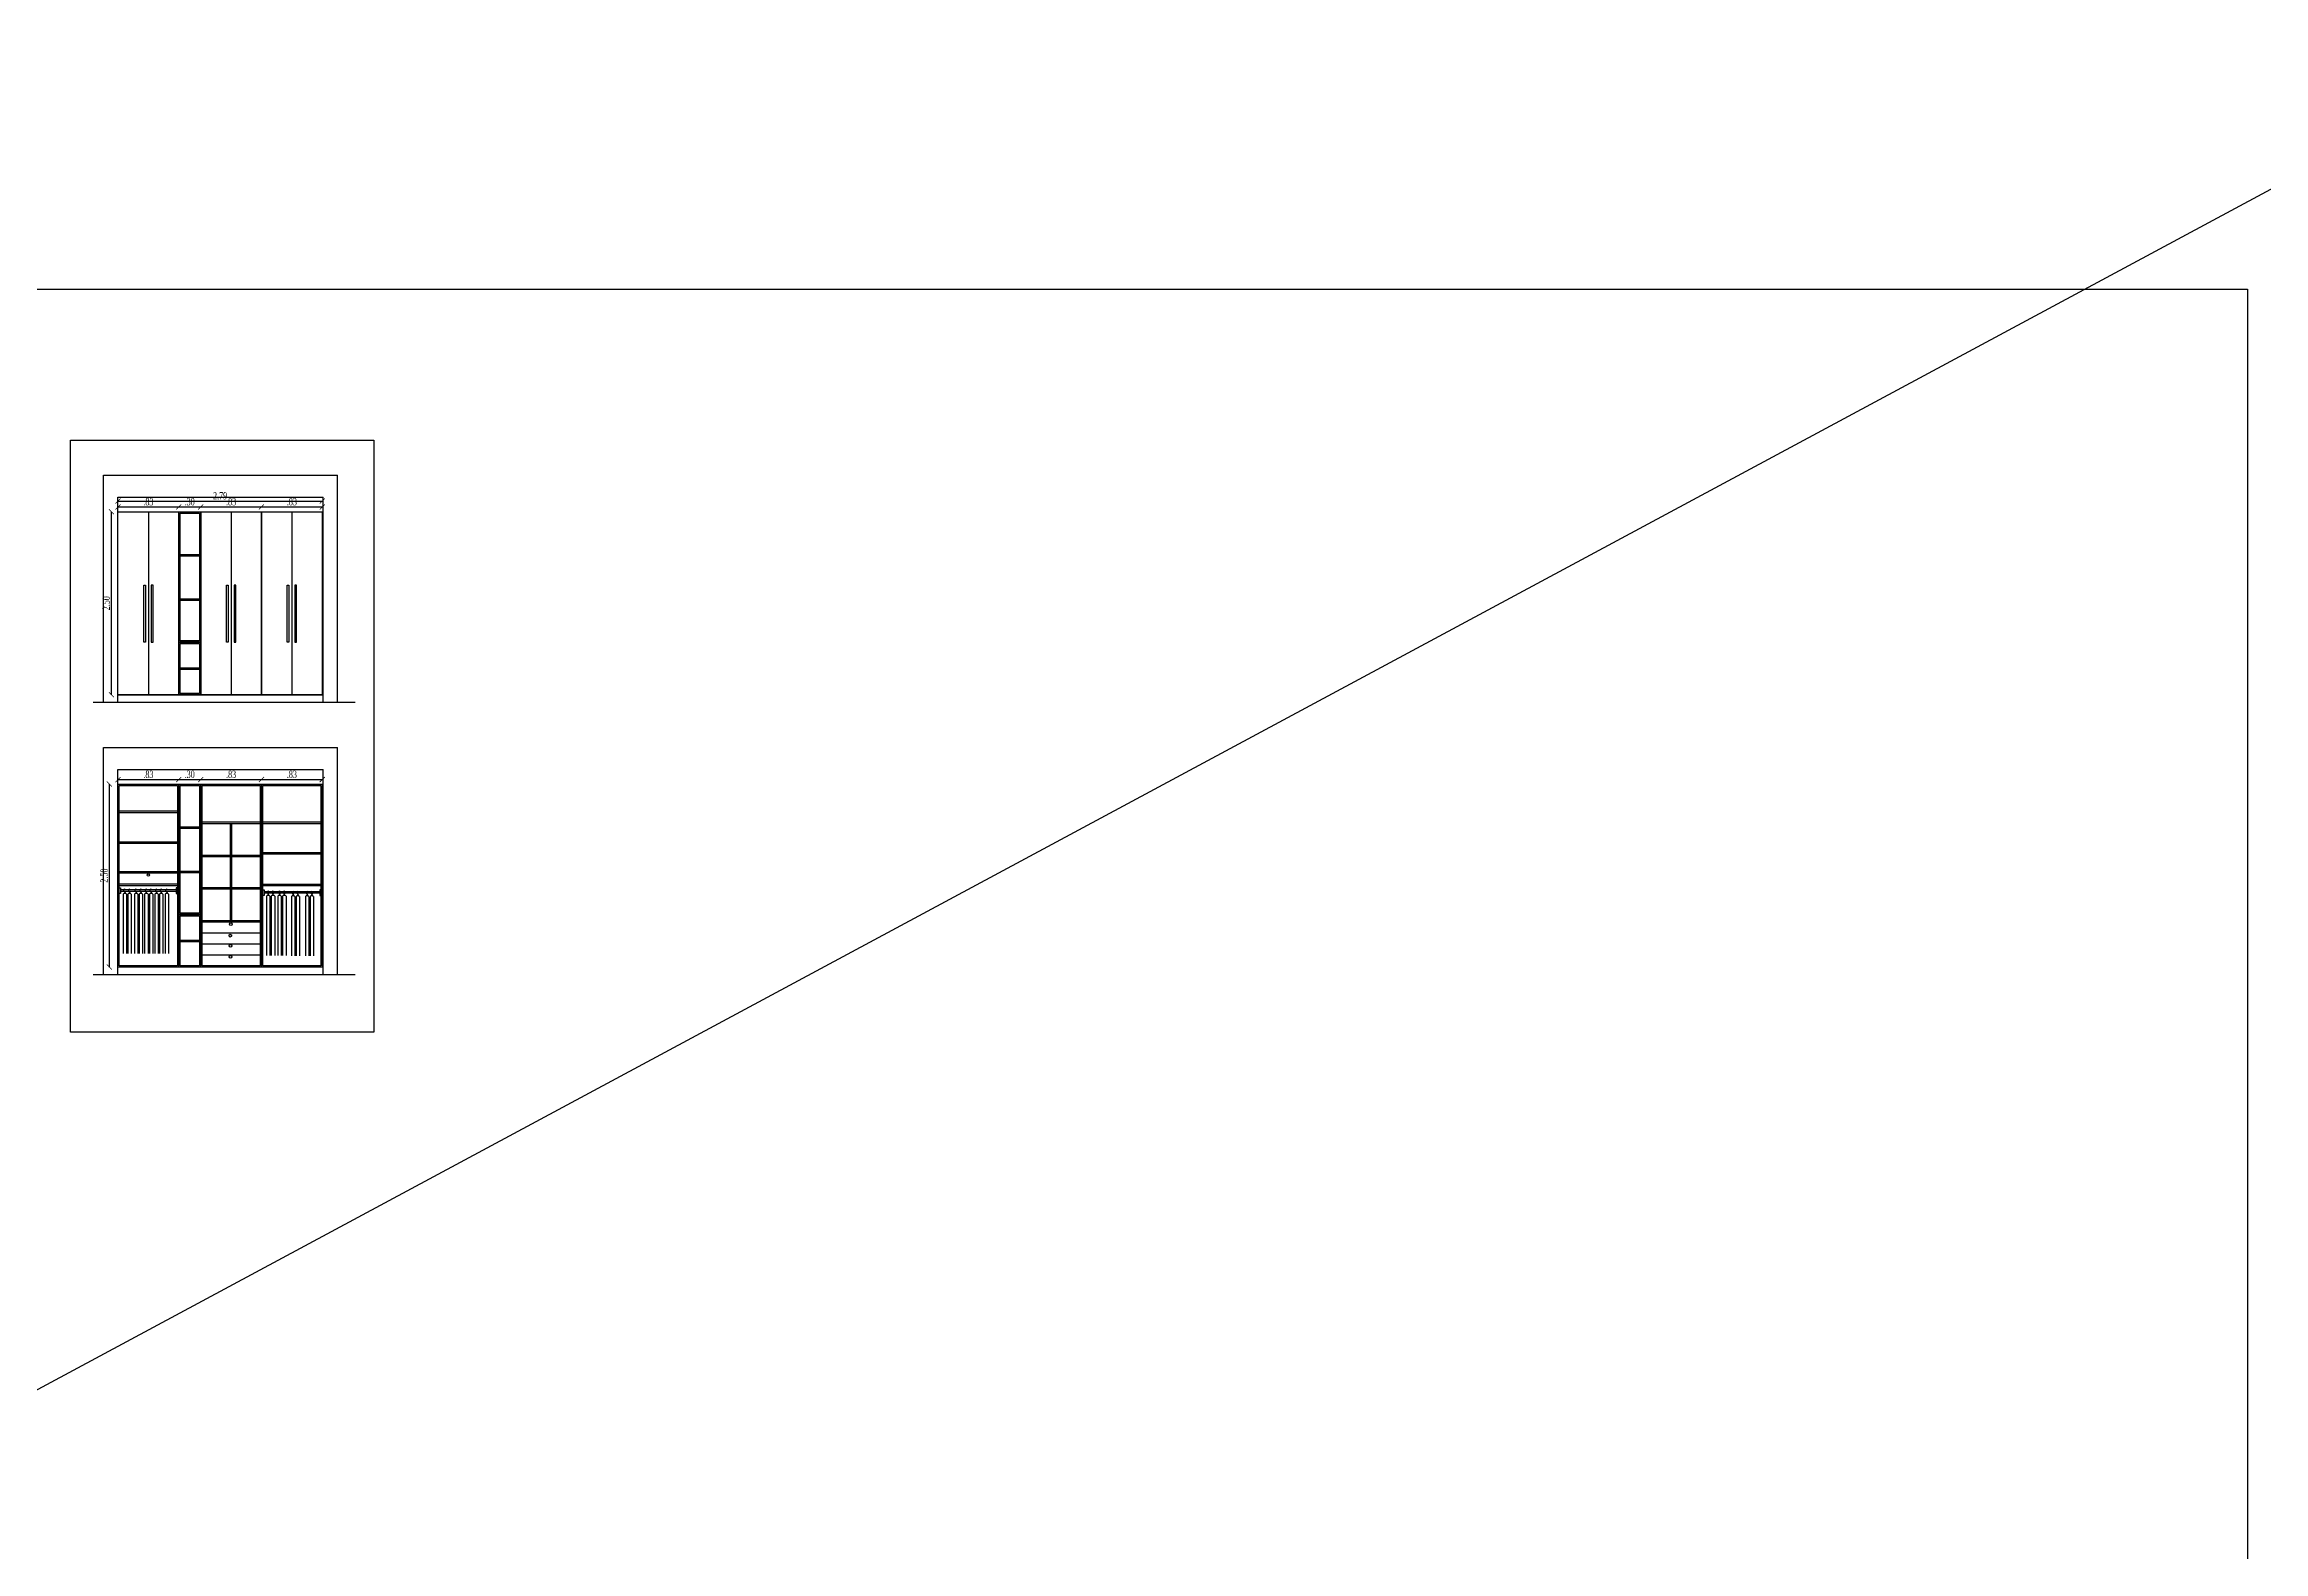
# Model space of a CAD drawing. Header units: inches. Extents: x -90 to 340, y -48 to 179.
# Drawn here: x 160.03 to 190.33, y 14.8 to 35.38 of the extents above; entities that cross this region are included whole.
import ezdxf

# ---------------------------------------------------------------- set-up
doc = ezdxf.new("R2010")
doc.units = ezdxf.units.IN
doc.header["$MEASUREMENT"] = 0
doc.layers.get('Defpoints').update_dxf_attribs({"lineweight": 15})
doc.styles.add('facade', font='times.ttf', dxfattribs={"width": 0.6})
doc.dimstyles.new('facade', dxfattribs={"dimscale": 0, "dimtxt": 0.08, "dimasz": 0.04, "dimexe": 0.1, "dimexo": 0.15, "dimgap": 0.01, "dimtad": 1, "dimzin": 4, "dimdsep": 46, "dimtxsty": 'facade', "dimblk": 'ARCHTICK', "dimcen": 0, "dimse1": 1, "dimse2": 1, "dimclrd": 140, "dimclre": 253, "dimclrt": 2, "dimazin": 1, "dimtm": 1e-09, "dimtfac": 1, "dimtix": 1, "dimtmove": 1, "dimatfit": 3, "dimldrblk": 'ARCHTICK', "dimfxl": 0.1, "dimtzin": 0, "dimlwd": -1, "dimarcsym": 0})

# ---------------------------------------------------------------- blocks, each defined once
blk = doc.blocks.new('_ArchTick')
at = {"color": 0, "linetype": 'ByBlock', "const_width": 0.15}
blk.add_lwpolyline([(-0.5, -0.5), (0.5, 0.5)], dxfattribs=at)
blk = doc.blocks.new('*D18')
at = {"color": 140}
blk.add_line((161.031, 29.066), (161.861, 29.066), dxfattribs=at)
at = {"layer": 'Defpoints', "color": 0}
for p in [(161.031, 29.001), (161.861, 29.066), (161.861, 29.001)]:
    blk.add_point(p, dxfattribs=at)
at = {"color": 140, "xscale": 0.07, "yscale": 0.07, "zscale": 0.07, "rotation": 180}
blk.add_blockref('_ArchTick', (161.031, 29.066), dxfattribs=at)
at = {"color": 140, "xscale": 0.07, "yscale": 0.07, "zscale": 0.07}
blk.add_blockref('_ArchTick', (161.861, 29.066), dxfattribs=at)
at = {"color": 6, "insert": (161.446, 29.137), "char_height": 0.1, "attachment_point": 5, "style": 'facade'}
blk.add_mtext('.83', dxfattribs=at)
blk = doc.blocks.new('*D19')
at = {"color": 140}
blk.add_line((161.861, 29.066), (162.161, 29.066), dxfattribs=at)
at = {"layer": 'Defpoints', "color": 0}
for p in [(161.861, 29.001), (162.161, 29.066), (162.161, 29.001)]:
    blk.add_point(p, dxfattribs=at)
at = {"color": 140, "xscale": 0.07, "yscale": 0.07, "zscale": 0.07, "rotation": 180}
blk.add_blockref('_ArchTick', (161.861, 29.066), dxfattribs=at)
at = {"color": 140, "xscale": 0.07, "yscale": 0.07, "zscale": 0.07}
blk.add_blockref('_ArchTick', (162.161, 29.066), dxfattribs=at)
at = {"color": 6, "insert": (162.011, 29.137), "char_height": 0.1, "attachment_point": 5, "style": 'facade'}
blk.add_mtext('.30', dxfattribs=at)
blk = doc.blocks.new('*D20')
at = {"color": 140}
blk.add_line((162.161, 29.066), (162.991, 29.066), dxfattribs=at)
at = {"layer": 'Defpoints', "color": 0}
for p in [(162.161, 29.001), (162.991, 29.066), (162.991, 29.001)]:
    blk.add_point(p, dxfattribs=at)
at = {"color": 140, "xscale": 0.07, "yscale": 0.07, "zscale": 0.07, "rotation": 180}
blk.add_blockref('_ArchTick', (162.161, 29.066), dxfattribs=at)
at = {"color": 140, "xscale": 0.07, "yscale": 0.07, "zscale": 0.07}
blk.add_blockref('_ArchTick', (162.991, 29.066), dxfattribs=at)
at = {"color": 6, "insert": (162.576, 29.137), "char_height": 0.1, "attachment_point": 5, "style": 'facade'}
blk.add_mtext('.83', dxfattribs=at)
blk = doc.blocks.new('*D21')
at = {"color": 140}
blk.add_line((162.991, 29.066), (163.821, 29.066), dxfattribs=at)
at = {"layer": 'Defpoints', "color": 0}
for p in [(162.991, 29.001), (163.821, 29.066), (163.821, 29.001)]:
    blk.add_point(p, dxfattribs=at)
at = {"color": 140, "xscale": 0.07, "yscale": 0.07, "zscale": 0.07, "rotation": 180}
blk.add_blockref('_ArchTick', (162.991, 29.066), dxfattribs=at)
at = {"color": 140, "xscale": 0.07, "yscale": 0.07, "zscale": 0.07}
blk.add_blockref('_ArchTick', (163.821, 29.066), dxfattribs=at)
at = {"color": 6, "insert": (163.406, 29.137), "char_height": 0.1, "attachment_point": 5, "style": 'facade'}
blk.add_mtext('.83', dxfattribs=at)
blk = doc.blocks.new('*D22')
at = {"color": 140}
blk.add_line((161.031, 29.147), (163.821, 29.147), dxfattribs=at)
at = {"layer": 'Defpoints', "color": 0}
for p in [(163.821, 29.147), (161.031, 29.001), (163.821, 29.001)]:
    blk.add_point(p, dxfattribs=at)
at = {"color": 140, "xscale": 0.07, "yscale": 0.07, "zscale": 0.07, "rotation": 180}
blk.add_blockref('_ArchTick', (161.031, 29.147), dxfattribs=at)
at = {"color": 140, "xscale": 0.07, "yscale": 0.07, "zscale": 0.07}
blk.add_blockref('_ArchTick', (163.821, 29.147), dxfattribs=at)
at = {"color": 6, "insert": (162.426, 29.218), "char_height": 0.1, "attachment_point": 5, "style": 'facade'}
blk.add_mtext('2.79', dxfattribs=at)
blk = doc.blocks.new('*D23')
at = {"color": 140}
blk.add_line((160.942, 26.501), (160.942, 29.001), dxfattribs=at)
at = {"layer": 'Defpoints', "color": 0}
for p in [(160.942, 29.001), (161.031, 29.001), (161.031, 26.501)]:
    blk.add_point(p, dxfattribs=at)
at = {"color": 140, "xscale": 0.07, "yscale": 0.07, "zscale": 0.07}
for p, rotation in [((160.942, 29.001), 90), ((160.942, 26.501), 270)]:
    blk.add_blockref('_ArchTick', p, dxfattribs=dict(at, rotation=rotation))
at = {"color": 6, "insert": (160.871, 27.751), "char_height": 0.1, "attachment_point": 5, "rotation": 90, "style": 'facade'}
blk.add_mtext('2.50', dxfattribs=at)
blk = doc.blocks.new('*D24')
at = {"color": 140}
blk.add_line((161.031, 25.342), (161.861, 25.342), dxfattribs=at)
at = {"layer": 'Defpoints', "color": 0}
for p in [(161.031, 25.281), (161.861, 25.342), (161.861, 25.281)]:
    blk.add_point(p, dxfattribs=at)
at = {"color": 140, "xscale": 0.07, "yscale": 0.07, "zscale": 0.07, "rotation": 180}
blk.add_blockref('_ArchTick', (161.031, 25.342), dxfattribs=at)
at = {"color": 140, "xscale": 0.07, "yscale": 0.07, "zscale": 0.07}
blk.add_blockref('_ArchTick', (161.861, 25.342), dxfattribs=at)
at = {"color": 6, "insert": (161.446, 25.413), "char_height": 0.1, "attachment_point": 5, "style": 'facade'}
blk.add_mtext('.83', dxfattribs=at)
blk = doc.blocks.new('*D25')
at = {"color": 140}
blk.add_line((161.861, 25.342), (162.161, 25.342), dxfattribs=at)
at = {"layer": 'Defpoints', "color": 0}
for p in [(161.861, 25.281), (162.161, 25.342), (162.161, 25.263)]:
    blk.add_point(p, dxfattribs=at)
at = {"color": 140, "xscale": 0.07, "yscale": 0.07, "zscale": 0.07, "rotation": 180}
blk.add_blockref('_ArchTick', (161.861, 25.342), dxfattribs=at)
at = {"color": 140, "xscale": 0.07, "yscale": 0.07, "zscale": 0.07}
blk.add_blockref('_ArchTick', (162.161, 25.342), dxfattribs=at)
at = {"color": 6, "insert": (162.011, 25.413), "char_height": 0.1, "attachment_point": 5, "style": 'facade'}
blk.add_mtext('.30', dxfattribs=at)
blk = doc.blocks.new('*D26')
at = {"color": 140}
blk.add_line((162.161, 25.342), (162.991, 25.342), dxfattribs=at)
at = {"layer": 'Defpoints', "color": 0}
for p in [(162.161, 25.263), (162.991, 25.342), (162.991, 25.281)]:
    blk.add_point(p, dxfattribs=at)
at = {"color": 140, "xscale": 0.07, "yscale": 0.07, "zscale": 0.07, "rotation": 180}
blk.add_blockref('_ArchTick', (162.161, 25.342), dxfattribs=at)
at = {"color": 140, "xscale": 0.07, "yscale": 0.07, "zscale": 0.07}
blk.add_blockref('_ArchTick', (162.991, 25.342), dxfattribs=at)
at = {"color": 6, "insert": (162.576, 25.413), "char_height": 0.1, "attachment_point": 5, "style": 'facade'}
blk.add_mtext('.83', dxfattribs=at)
blk = doc.blocks.new('*D27')
at = {"color": 140}
blk.add_line((162.991, 25.342), (163.821, 25.342), dxfattribs=at)
at = {"layer": 'Defpoints', "color": 0}
for p in [(162.991, 25.281), (163.821, 25.342), (163.821, 25.281)]:
    blk.add_point(p, dxfattribs=at)
at = {"color": 140, "xscale": 0.07, "yscale": 0.07, "zscale": 0.07, "rotation": 180}
blk.add_blockref('_ArchTick', (162.991, 25.342), dxfattribs=at)
at = {"color": 140, "xscale": 0.07, "yscale": 0.07, "zscale": 0.07}
blk.add_blockref('_ArchTick', (163.821, 25.342), dxfattribs=at)
at = {"color": 6, "insert": (163.406, 25.413), "char_height": 0.1, "attachment_point": 5, "style": 'facade'}
blk.add_mtext('.83', dxfattribs=at)
blk = doc.blocks.new('*D29')
at = {"color": 140}
blk.add_line((160.913, 22.781), (160.913, 25.281), dxfattribs=at)
at = {"layer": 'Defpoints', "color": 0}
for p in [(160.913, 25.281), (161.031, 25.281), (161.031, 22.781)]:
    blk.add_point(p, dxfattribs=at)
at = {"color": 140, "xscale": 0.07, "yscale": 0.07, "zscale": 0.07}
for p, rotation in [((160.913, 25.281), 90), ((160.913, 22.781), 270)]:
    blk.add_blockref('_ArchTick', p, dxfattribs=dict(at, rotation=rotation))
at = {"color": 6, "insert": (160.842, 24.031), "char_height": 0.1, "attachment_point": 5, "rotation": 90, "style": 'facade'}
blk.add_mtext('2.50', dxfattribs=at)
blk = doc.blocks.new('*D191')
at = {"color": 140}
blk.add_line((167.885, 67.793), (168.545, 67.793), dxfattribs=at)
at = {"layer": 'Defpoints', "color": 0}
for p in [(167.885, 68.112), (168.545, 67.793), (168.545, 18.087)]:
    blk.add_point(p, dxfattribs=at)
at = {"color": 140, "xscale": 0.07, "yscale": 0.07, "zscale": 0.07, "rotation": 180}
blk.add_blockref('_ArchTick', (167.885, 67.793), dxfattribs=at)
at = {"color": 140, "xscale": 0.07, "yscale": 0.07, "zscale": 0.07}
blk.add_blockref('_ArchTick', (168.545, 67.793), dxfattribs=at)
at = {"color": 6, "insert": (168.215, 67.864), "char_height": 0.1, "attachment_point": 5, "style": 'facade'}
blk.add_mtext('.66', dxfattribs=at)
blk = doc.blocks.new('*D195')
at = {"color": 140}
blk.add_line((160.522, 70.21), (161.742, 70.21), dxfattribs=at)
at = {"layer": 'Defpoints', "color": 0}
for p in [(160.522, 70.02), (161.742, 70.21), (161.742, 19.995)]:
    blk.add_point(p, dxfattribs=at)
at = {"color": 140, "xscale": 0.07, "yscale": 0.07, "zscale": 0.07, "rotation": 180}
blk.add_blockref('_ArchTick', (160.522, 70.21), dxfattribs=at)
at = {"color": 140, "xscale": 0.07, "yscale": 0.07, "zscale": 0.07}
blk.add_blockref('_ArchTick', (161.742, 70.21), dxfattribs=at)
at = {"color": 6, "insert": (161.132, 70.281), "char_height": 0.1, "attachment_point": 5, "style": 'facade'}
blk.add_mtext('1.22', dxfattribs=at)

msp = doc.modelspace()

# ---------------------------------------------------------------- linework, layer by layer
for p, q in [((191.65262, 34.06126), (117.50468, -5.79253)), ((161.03128, 29.00089), (163.83128, 29.00089)), ((161.03128, 29.00089), (161.86128, 29.00089)), ((161.86128, 29.00089), (161.86128, 26.50089)), ((161.86128, 29.00089), (162.16128, 29.00089)), ((162.16128, 29.00089), (162.16128, 26.50089)), ((161.87928, 28.4158), (162.14328, 28.4158)), ((161.87928, 28.3978), (162.14328, 28.3978)), ((161.87928, 27.81166), (162.14328, 27.81166)), ((161.87928, 27.79366), (162.14328, 27.79366)), ((161.86128, 27.22089), (162.16128, 27.22089)), ((161.87928, 26.86989), (162.14328, 26.86989)), ((161.87928, 26.85189), (162.14328, 26.85189)), ((161.03128, 26.50089), (163.83128, 26.50089)), ((161.04928, 24.91427), (161.84328, 24.91427)), ((161.04928, 24.89427), (161.84328, 24.89427)), ((161.87928, 24.69586), (162.14328, 24.69586)), ((161.87928, 24.67786), (162.14328, 24.67786)), ((162.17928, 24.76427), (162.97328, 24.76427)), ((162.17928, 24.76427), (162.91328, 24.76427)), ((162.17928, 24.74427), (162.97328, 24.74427)), ((162.17928, 24.74427), (162.91328, 24.74427)), ((162.56728, 23.41894), (162.56728, 24.74427)), ((162.58528, 23.41894), (162.58528, 24.74427)), ((163.00928, 24.76427), (163.80328, 24.76427)), ((163.00928, 24.74427), (163.80328, 24.74427)), ((161.04928, 24.49265), (161.84328, 24.49265)), ((161.04928, 24.47265), (161.84328, 24.47265)), ((162.17928, 24.3115), (162.97328, 24.3115)), ((162.17928, 24.2935), (162.97328, 24.2935)), ((163.00928, 24.34761), (163.80328, 24.34761)), ((163.00928, 24.32761), (163.80328, 24.32761)), ((161.04928, 24.0848), (161.84328, 24.0848)), ((161.04928, 24.0668), (161.84328, 24.0668)), ((161.87928, 24.09172), (162.14328, 24.09172)), ((161.87928, 24.07372), (162.14328, 24.07372)), ((161.04928, 23.9168), (161.84328, 23.9168)), ((161.04928, 23.8968), (161.84328, 23.8968)), ((161.82552, 23.83482), (161.06705, 23.83482)), ((161.82552, 23.81482), (161.06705, 23.81482)), ((161.10005, 23.77633), (161.10005, 22.96859)), ((161.12255, 23.79862), (161.11328, 23.78591)), ((161.12255, 23.81017), (161.12255, 23.79862)), ((161.12255, 23.79862), (161.13291, 23.78582)), ((161.14608, 23.77552), (161.14608, 22.96554)), ((161.1651, 23.77633), (161.1651, 22.96859)), ((161.18759, 23.79862), (161.17832, 23.78591)), ((161.18759, 23.81017), (161.18759, 23.79862)), ((161.18759, 23.79862), (161.19796, 23.78582)), ((161.21113, 23.77552), (161.21113, 22.96554)), ((161.25494, 23.77633), (161.25494, 22.96859)), ((161.27743, 23.79862), (161.26816, 23.78591)), ((161.27743, 23.81017), (161.27743, 23.79862)), ((161.27743, 23.79862), (161.2878, 23.78582)), ((161.30097, 23.77552), (161.30097, 22.96554)), ((161.31998, 23.77633), (161.31998, 22.96859)), ((161.34248, 23.79862), (161.33321, 23.78591)), ((161.34248, 23.81017), (161.34248, 23.79862)), ((161.34248, 23.79862), (161.35284, 23.78582)), ((161.36601, 23.77552), (161.36601, 22.96554)), ((161.39521, 23.77633), (161.39521, 22.96859)), ((161.4177, 23.79862), (161.40843, 23.78591)), ((161.4177, 23.81017), (161.4177, 23.79862)), ((161.4177, 23.79862), (161.42807, 23.78582)), ((161.44124, 23.77552), (161.44124, 22.96554)), ((161.46025, 23.77633), (161.46025, 22.96859)), ((161.48275, 23.79862), (161.47348, 23.78591)), ((161.48275, 23.81017), (161.48275, 23.79862)), ((161.48275, 23.79862), (161.49312, 23.78582)), ((161.50629, 23.77552), (161.50629, 22.96554)), ((161.53384, 23.77633), (161.53384, 22.96859)), ((161.55634, 23.79862), (161.54707, 23.78591)), ((161.55634, 23.81017), (161.55634, 23.79862)), ((161.55634, 23.79862), (161.56671, 23.78582)), ((161.57987, 23.77552), (161.57987, 22.96554)), ((161.59889, 23.77633), (161.59889, 22.96859)), ((161.62138, 23.79862), (161.61212, 23.78591)), ((161.62138, 23.81017), (161.62138, 23.79862)), ((161.62138, 23.79862), (161.63175, 23.78582)), ((161.64492, 23.77552), (161.64492, 22.96554)), ((161.67487, 23.77633), (161.67487, 22.96859)), ((161.69736, 23.79862), (161.68809, 23.78591)), ((161.69736, 23.81017), (161.69736, 23.79862)), ((161.69736, 23.79862), (161.70773, 23.78582)), ((161.7209, 23.77552), (161.7209, 22.96554)), ((162.17928, 23.86972), (162.97328, 23.86972)), ((162.17928, 23.85172), (162.97328, 23.85172)), ((163.00928, 23.9148), (163.80328, 23.9148)), ((163.00928, 23.8968), (163.80328, 23.8968)), ((163.78552, 23.80979), (163.02705, 23.80979)), ((163.78552, 23.78979), (163.02705, 23.78979)), ((163.06005, 23.74847), (163.06005, 22.94073)), ((163.08255, 23.77076), (163.07328, 23.75805)), ((163.08255, 23.78231), (163.08255, 23.77076)), ((163.08255, 23.77076), (163.09291, 23.75796)), ((163.10608, 23.74766), (163.10608, 22.93768)), ((163.1251, 23.74847), (163.1251, 22.94073)), ((163.14759, 23.77076), (163.13832, 23.75805)), ((163.14759, 23.78231), (163.14759, 23.77076)), ((163.14759, 23.77076), (163.15796, 23.75796)), ((163.17113, 23.74766), (163.17113, 22.93768)), ((163.21494, 23.74847), (163.21494, 22.94073)), ((163.23743, 23.77076), (163.22816, 23.75805)), ((163.23743, 23.78231), (163.23743, 23.77076)), ((163.23743, 23.77076), (163.2478, 23.75796)), ((163.26097, 23.74766), (163.26097, 22.93768)), ((163.27998, 23.74847), (163.27998, 22.94073)), ((163.30248, 23.77076), (163.29321, 23.75805)), ((163.30248, 23.78231), (163.30248, 23.77076)), ((163.30248, 23.77076), (163.31284, 23.75796)), ((163.32601, 23.74766), (163.32601, 22.93768)), ((163.4001, 23.74366), (163.4001, 22.93592)), ((163.42259, 23.76594), (163.41332, 23.75324)), ((163.42259, 23.7775), (163.42259, 23.76594)), ((163.42259, 23.76594), (163.43296, 23.75315)), ((163.44613, 23.74285), (163.44613, 22.93287)), ((163.46514, 23.74366), (163.46514, 22.93592)), ((163.48764, 23.76594), (163.47837, 23.75324)), ((163.48764, 23.7775), (163.48764, 23.76594)), ((163.48764, 23.76594), (163.49801, 23.75315)), ((163.51118, 23.74285), (163.51118, 22.93287)), ((163.59236, 23.74366), (163.59236, 22.93592)), ((163.61486, 23.76594), (163.60559, 23.75324)), ((163.61486, 23.7775), (163.61486, 23.76594)), ((163.61486, 23.76594), (163.62522, 23.75315)), ((163.63839, 23.74285), (163.63839, 22.93287)), ((163.65741, 23.74366), (163.65741, 22.93592)), ((163.6799, 23.76594), (163.67064, 23.75324)), ((163.6799, 23.7775), (163.6799, 23.76594)), ((163.6799, 23.76594), (163.69027, 23.75315)), ((163.70344, 23.74285), (163.70344, 22.93287)), ((161.86128, 23.50094), (162.16128, 23.50094)), ((162.17928, 23.41894), (162.97328, 23.41894)), ((162.17928, 23.39894), (162.97328, 23.39894)), ((161.87928, 23.14994), (162.14328, 23.14994)), ((161.87928, 23.13194), (162.14328, 23.13194)), ((162.17928, 23.24894), (162.97328, 23.24894)), ((162.17928, 23.09894), (162.97328, 23.09894)), ((162.17928, 22.94894), (162.97328, 22.94894))]:
    msp.add_line(p, q)
at = {"color": 1}
for p, q in [((160.83128, 29.50089), (164.03128, 29.50089)), ((160.83128, 26.40089), (160.83128, 29.50089)), ((164.03128, 26.40089), (164.03128, 29.50089)), ((161.03128, 29.20089), (163.83128, 29.20089)), ((161.03128, 26.40089), (161.03128, 29.20089)), ((163.83128, 26.40089), (163.83128, 29.20089)), ((163.83128, 26.40089), (163.83128, 29.20089)), ((160.69428, 26.40089), (164.26996, 26.40089)), ((160.83128, 22.68094), (160.83128, 25.78094)), ((160.83128, 25.78094), (164.03128, 25.78094)), ((164.03128, 22.68094), (164.03128, 25.78094)), ((161.03128, 25.48094), (163.83128, 25.48094)), ((161.03128, 22.68094), (161.03128, 25.48094)), ((163.83128, 22.68094), (163.83128, 25.48094)), ((160.69428, 22.68094), (164.26996, 22.68094))]:
    msp.add_line(p, q, dxfattribs=at)
for points in [[(123.39293, 32.04066), (190.1155, 32.04066), (190.1155, -3.42943), (123.39293, -3.42943)], [(160.38395, 29.97678), (164.52638, 29.97678), (164.52638, 21.89334), (160.38395, 21.89334)], [(161.03128, 29.00089), (161.86128, 29.00089), (161.86128, 26.50089), (161.03128, 26.50089)], [(161.03128, 29.00089), (161.44628, 29.00089), (161.44628, 26.50089), (161.03128, 26.50089)], [(161.86128, 29.00089), (162.16128, 29.00089), (162.16128, 26.50089), (161.86128, 26.50089)], [(161.86128, 29.00089), (162.16128, 29.00089), (162.16128, 27.22089), (161.86128, 27.22089)], [(161.87928, 28.98289), (162.14328, 28.98289), (162.14328, 27.23889), (161.87928, 27.23889)], [(162.16128, 29.00089), (162.99128, 29.00089), (162.99128, 26.50089), (162.16128, 26.50089)], [(162.16128, 29.00089), (162.57628, 29.00089), (162.57628, 26.50089), (162.16128, 26.50089)], [(162.99128, 29.00089), (163.82128, 29.00089), (163.82128, 26.50089), (162.99128, 26.50089)], [(162.99128, 29.00089), (163.40628, 29.00089), (163.40628, 26.50089), (162.99128, 26.50089)], [(161.38198, 27.99565), (161.40614, 27.99565), (161.40614, 27.21819), (161.38198, 27.21819)], [(161.51059, 27.99565), (161.48643, 27.99565), (161.48643, 27.21819), (161.51059, 27.21819)], [(162.51198, 27.99565), (162.53614, 27.99565), (162.53614, 27.21819), (162.51198, 27.21819)], [(162.64059, 27.99565), (162.61643, 27.99565), (162.61643, 27.21819), (162.64059, 27.21819)], [(163.34198, 27.99565), (163.36614, 27.99565), (163.36614, 27.21819), (163.34198, 27.21819)], [(163.47059, 27.99565), (163.44643, 27.99565), (163.44643, 27.21819), (163.47059, 27.21819)], [(161.86128, 27.22089), (162.16128, 27.22089), (162.16128, 26.50089), (161.86128, 26.50089)], [(161.87928, 27.20289), (162.14328, 27.20289), (162.14328, 26.51889), (161.87928, 26.51889)], [(161.03128, 25.28094), (161.86128, 25.28094), (161.86128, 22.78094), (161.03128, 22.78094)], [(161.04928, 25.26294), (161.84328, 25.26294), (161.84328, 22.79894), (161.04928, 22.79894)], [(161.86128, 25.28094), (162.16128, 25.28094), (162.16128, 23.50094), (161.86128, 23.50094)], [(161.87928, 25.26294), (162.14328, 25.26294), (162.14328, 23.51894), (161.87928, 23.51894)], [(162.16128, 25.28094), (162.99128, 25.28094), (162.99128, 22.78094), (162.16128, 22.78094)], [(162.17928, 25.26294), (162.97328, 25.26294), (162.97328, 22.79894), (162.17928, 22.79894)], [(162.99128, 25.28094), (163.82128, 25.28094), (163.82128, 22.78094), (162.99128, 22.78094)], [(163.00928, 25.26294), (163.80328, 25.26294), (163.80328, 22.79894), (163.00928, 22.79894)], [(161.04928, 23.86522), (161.06705, 23.86522), (161.06705, 23.78443), (161.04928, 23.78443)], [(161.84328, 23.86522), (161.82552, 23.86522), (161.82552, 23.78443), (161.84328, 23.78443)], [(163.00928, 23.83736), (163.02705, 23.83736), (163.02705, 23.75657), (163.00928, 23.75657)], [(163.80328, 23.83736), (163.78552, 23.83736), (163.78552, 23.75657), (163.80328, 23.75657)], [(161.86128, 23.50094), (162.16128, 23.50094), (162.16128, 22.78094), (161.86128, 22.78094)], [(161.87928, 23.48294), (162.14328, 23.48294), (162.14328, 22.79894), (161.87928, 22.79894)]]:
    msp.add_lwpolyline(points, close=True)
for centre, radius in [((161.44628, 24.03813), 0.01589), ((161.12255, 23.81275), 0.00258), ((161.18759, 23.81275), 0.00258), ((161.27743, 23.81275), 0.00258), ((161.34248, 23.81275), 0.00258), ((161.4177, 23.81275), 0.00258), ((161.48275, 23.81275), 0.00258), ((161.55634, 23.81275), 0.00258), ((161.62138, 23.81275), 0.00258), ((161.69736, 23.81275), 0.00258), ((163.08255, 23.78489), 0.00258), ((163.14759, 23.78489), 0.00258), ((163.23743, 23.78489), 0.00258), ((163.30248, 23.78489), 0.00258), ((163.42259, 23.78008), 0.00258), ((163.48764, 23.78008), 0.00258), ((163.61486, 23.78008), 0.00258), ((163.6799, 23.78008), 0.00258), ((162.57275, 23.3685), 0.01881), ((162.56528, 23.2098), 0.01881), ((162.56793, 23.07146), 0.01881), ((162.56793, 22.92146), 0.01881)]:
    msp.add_circle(centre, radius)
for centre, radius, start, end in [((161.12278, 23.75952), 0.02827, 34.472823, 143.506798), ((161.12135, 23.82972), 0.01445, 52.757138, 275.175809), ((161.18782, 23.75952), 0.02827, 34.472823, 143.506798), ((161.18639, 23.82972), 0.01445, 52.757138, 275.175809), ((161.27766, 23.75952), 0.02827, 34.472823, 143.506798), ((161.27623, 23.82972), 0.01445, 52.757138, 275.175809), ((161.34271, 23.75952), 0.02827, 34.472823, 143.506798), ((161.34128, 23.82972), 0.01445, 52.757138, 275.175809), ((161.41793, 23.75952), 0.02827, 34.472823, 143.506798), ((161.41651, 23.82972), 0.01445, 52.757138, 275.175809), ((161.48298, 23.75952), 0.02827, 34.472823, 143.506798), ((161.48155, 23.82972), 0.01445, 52.757138, 275.175809), ((161.55657, 23.75952), 0.02827, 34.472823, 143.506798), ((161.55514, 23.82972), 0.01445, 52.757138, 275.175809), ((161.62162, 23.75952), 0.02827, 34.472823, 143.506798), ((161.62019, 23.82972), 0.01445, 52.757138, 275.175809), ((161.69759, 23.75952), 0.02827, 34.472823, 143.506798), ((161.69616, 23.82972), 0.01445, 52.757138, 275.175809), ((163.08278, 23.73166), 0.02827, 34.472823, 143.506798), ((163.08135, 23.80186), 0.01445, 52.757138, 275.175809), ((163.14782, 23.73166), 0.02827, 34.472823, 143.506798), ((163.14639, 23.80186), 0.01445, 52.757138, 275.175809), ((163.23766, 23.73166), 0.02827, 34.472823, 143.506798), ((163.23623, 23.80186), 0.01445, 52.757138, 275.175809), ((163.30271, 23.73166), 0.02827, 34.472823, 143.506798), ((163.30128, 23.80186), 0.01445, 52.757138, 275.175809), ((163.42282, 23.72685), 0.02827, 34.472823, 143.506798), ((163.4214, 23.79705), 0.01445, 52.757138, 275.175809), ((163.48787, 23.72685), 0.02827, 34.472823, 143.506798), ((163.48644, 23.79705), 0.01445, 52.757138, 275.175809), ((163.61509, 23.72685), 0.02827, 34.472823, 143.506798), ((163.61366, 23.79705), 0.01445, 52.757138, 275.175809), ((163.68014, 23.72685), 0.02827, 34.472823, 143.506798), ((163.67871, 23.79705), 0.01445, 52.757138, 275.175809)]:
    msp.add_arc(centre, radius, start, end)
for p in [(162.57628, 24.3025), (162.57628, 23.86072)]:
    msp.add_point(p)

# ---------------------------------------------------------------- dimensions: what is measured, and where the dimension line sits
for base, p1, p2, picture, middle in [((161.7422, 70.21006), (160.5222, 70.01967), (161.7422, 19.99502), '*D195', (161.1322, 70.28107)), ((168.54549, 67.79283), (167.88549, 68.11199), (168.54549, 18.08734), '*D191', (168.21549, 67.86384)), ((163.82128, 29.1468), (161.03128, 29.00089), (163.82128, 29.00089), '*D22', (162.42628, 29.21781)), ((161.86128, 29.06581), (161.03128, 29.00089), (161.86128, 29.00089), '*D18', (161.44628, 29.13682)), ((162.16128, 29.06581), (161.86128, 29.00089), (162.16128, 29.00089), '*D19', (162.01128, 29.13682)), ((162.99128, 29.06581), (162.16128, 29.00089), (162.99128, 29.00089), '*D20', (162.57628, 29.13682)), ((163.82128, 29.06581), (162.99128, 29.00089), (163.82128, 29.00089), '*D21', (163.40628, 29.13682)), ((161.86128, 25.3422), (161.03128, 25.28094), (161.86128, 25.28094), '*D24', (161.44628, 25.41321)), ((162.16128, 25.3422), (161.86128, 25.28094), (162.16128, 25.26294), '*D25', (162.01128, 25.41321)), ((162.99128, 25.3422), (162.16128, 25.26294), (162.99128, 25.28094), '*D26', (162.57628, 25.41321)), ((163.82128, 25.3422), (162.99128, 25.28094), (163.82128, 25.28094), '*D27', (163.40628, 25.41321))]:
    dim = msp.add_linear_dim(base=base, p1=p1, p2=p2, dimstyle='facade', override={"dimscale": 1, "dimtxt": 0.1, "dimasz": 0.07, "dimgap": 0.02, "dimclrt": 6}, dxfattribs=at)
    dim.commit()
    dim.dimension.update_dxf_attribs({"geometry": picture, "text_midpoint": middle})
for base, p1, p2, picture, middle in [((160.94226, 29.00089), (161.03128, 26.50089), (161.03128, 29.00089), '*D23', (160.87126, 27.75089)), ((160.91258, 25.28094), (161.03128, 22.78094), (161.03128, 25.28094), '*D29', (160.84157, 24.03094))]:
    dim = msp.add_linear_dim(base=base, p1=p1, p2=p2, angle=90, dimstyle='facade', override={"dimscale": 1, "dimtxt": 0.1, "dimasz": 0.07, "dimgap": 0.02, "dimclrt": 6}, dxfattribs=at)
    dim.commit()
    dim.dimension.update_dxf_attribs({"geometry": picture, "text_midpoint": middle})

doc.saveas('drawing.dxf')
